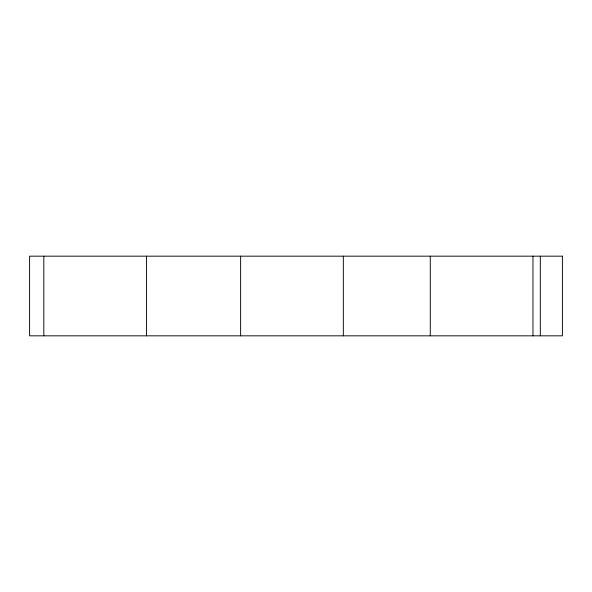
<?xml version="1.0" encoding="UTF-8"?>
<svg xmlns="http://www.w3.org/2000/svg" width="592" height="592" viewBox="0 0 592 592"><rect width="100%" height="100%" fill="white"/><g stroke="black" fill="none" stroke-linecap="round" stroke-linejoin="round"><path stroke-width="0.89" d="M540.304 256.173L540.304 335.827M532.97 256.173L532.97 335.827M430.273 256.173L430.273 335.827M343.323 256.173L343.323 335.827M240.626 256.173L240.626 335.827M146.52 256.173L146.52 335.827M43.823 256.173L43.823 335.827M562.4 256.173L29.6 256.173L29.6 335.827L562.4 335.827L562.4 256.173"/></g></svg>
